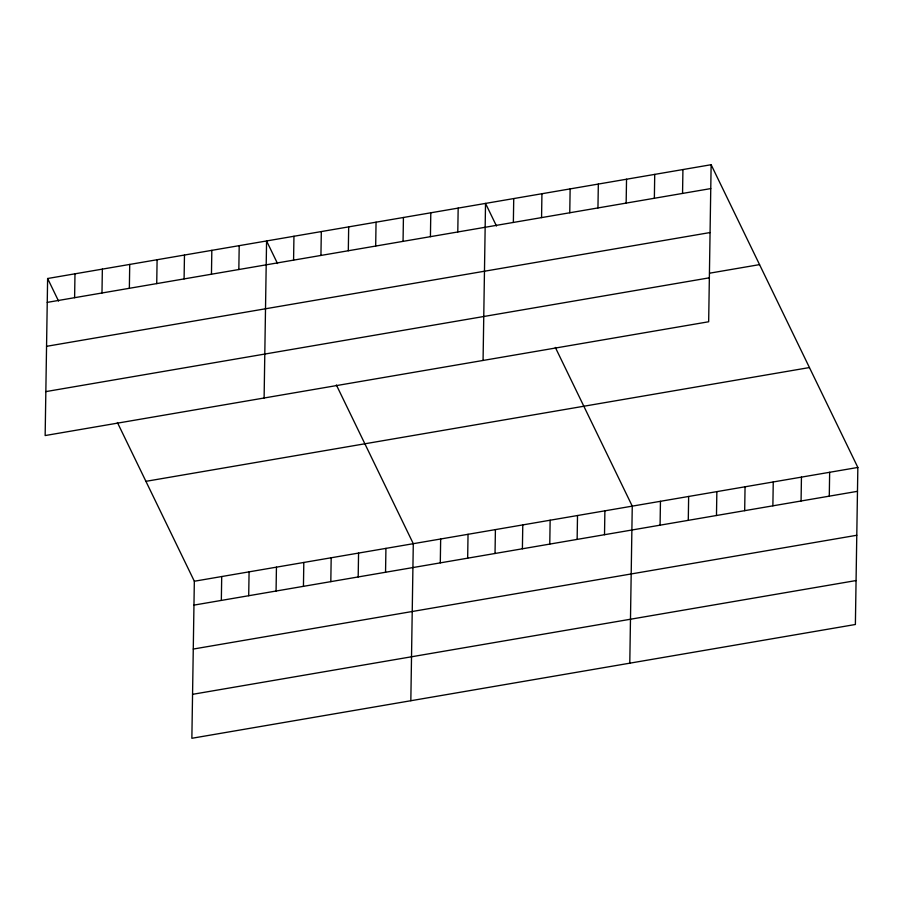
<?xml version="1.0" encoding="UTF-8"?>
<svg xmlns="http://www.w3.org/2000/svg" width="903" height="903" viewBox="0 0 903 903"><rect width="100%" height="100%" fill="white"/><g stroke="black" fill="none" stroke-linecap="round" stroke-linejoin="round"><path stroke-width="1.35" d="M47.622 278.508L45.15 435.551L708.663 321.761L711.135 164.718L47.622 278.508L58.571 301.105M74.61 297.685L74.983 273.812M101.983 292.99L102.355 269.117M129.355 288.305L129.727 264.432M156.727 283.61L157.099 259.737M184.088 278.914L184.472 255.041M117.413 422.525L194.337 581.239L191.865 738.282L855.378 624.492L857.85 467.449L711.135 164.718M211.46 274.219L211.833 250.345M221.337 600.416L221.709 576.543M238.832 269.523L239.205 245.65M248.697 595.72L249.081 571.847M264.105 397.997L266.577 240.966L277.526 263.552M276.07 591.025L276.442 567.152M293.577 260.143L293.949 236.27M303.442 586.329L303.814 562.467M320.937 255.447L321.321 231.574M330.814 581.645L331.187 557.772M348.31 250.752L348.682 226.879M358.186 576.949L358.559 553.076M375.682 246.056L376.054 222.183M385.547 572.254L385.931 548.381M403.054 241.361L403.427 217.488M410.831 700.728L413.292 543.685L336.367 384.971M430.426 236.665L430.799 212.803M440.292 562.862L440.664 538.989M457.787 231.981L458.171 208.108M467.664 558.167L468.036 534.305M483.071 360.455L485.532 203.412L496.492 226.01M495.036 553.483L495.408 529.609M513.356 222.443L513.739 198.57M522.397 548.787L522.781 524.914M541.563 217.612L541.935 193.739M549.769 544.091L550.141 520.218M569.759 212.769L570.132 188.908M577.141 539.396L577.514 515.523M597.955 207.938L598.328 184.065M604.513 534.7L604.886 510.827M626.151 203.107L626.535 179.234M629.786 663.174L632.258 506.143L555.334 347.418M654.359 198.265L654.731 174.392M660.082 525.174L660.454 501.3M682.555 193.434L682.928 169.561M688.278 520.342L688.65 496.469M716.474 515.5L716.858 491.627M744.682 510.669L745.054 486.796M772.878 505.827L773.25 481.954M801.074 500.996L801.446 477.123M829.281 496.153L829.654 472.292M47.238 302.381L710.751 188.592M46.55 346.323L710.063 232.545M709.86 273.146L759.547 264.624M45.839 391.609L709.352 277.819M145.925 481.333L809.438 367.555M194.337 581.239L857.85 467.449M193.964 605.112L857.478 491.322M193.276 649.054L856.789 535.265M192.565 694.328L856.078 580.55"/></g></svg>
